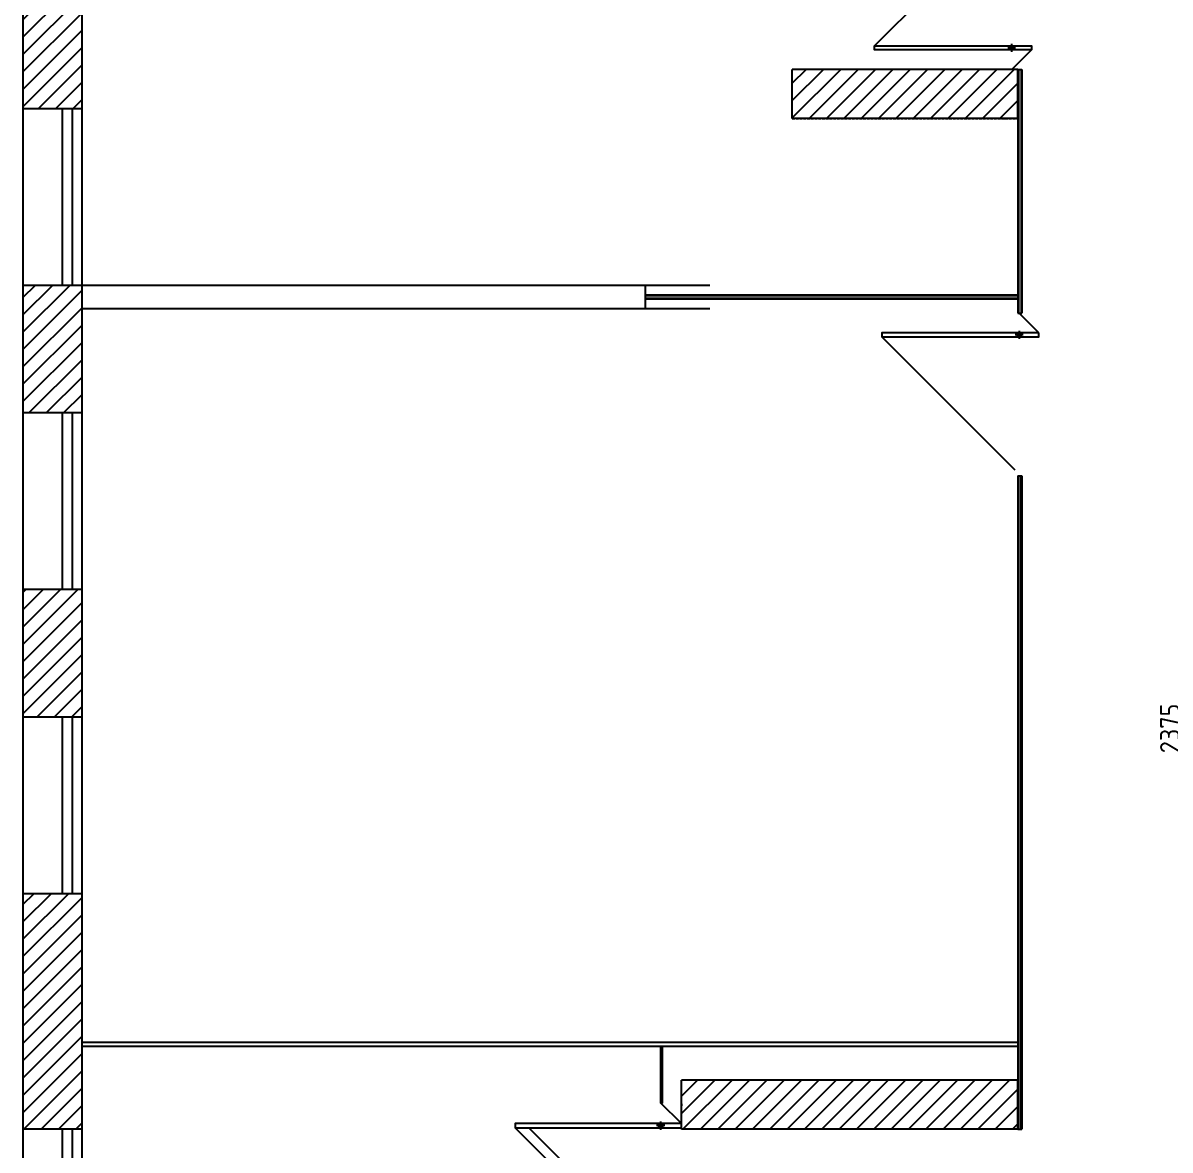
# Model space of a CAD drawing. Header units: millimetres. Extents: x 69942 to 103169, y 109869 to 150283.
# Drawn here: x 77130 to 82975, y 114461 to 120204 of the extents above; entities that cross this region are included whole.
import ezdxf

# ---------------------------------------------------------------- set-up
doc = ezdxf.new("R2010")
doc.units = ezdxf.units.MM
doc.header["$MEASUREMENT"] = 0
doc.linetypes.add('ACAD_ISO04W100', pattern=[30, 24, -3, 0, -3])
doc.linetypes.add('DASHED', pattern=[19.05, 12.7, -6.35])
for name, color, linetype in [('0.1', 255, 'Continuous'), ('COTA', 5, 'Continuous'), ('FMZ-0.4', 5, 'Continuous'), ('FMZ-0.6', 7, 'Continuous'), ('FMZ-CRISTAL', 4, 'Continuous'), ('FMZ-PROYECCIONES', 50, 'DASHED'), ('Mobiliario', 7, 'Continuous'), ('vent', 8, 'Continuous')]:
    doc.layers.add(name, color=color, linetype=linetype)
doc.layers.add('008', color=8, linetype='Continuous', lineweight=9)
doc.styles.add('VERO', font='isocp2.shx')
doc.dimstyles.new('RCA', dxfattribs={"dimtxt": 100, "dimasz": 50, "dimexe": 0, "dimexo": 0, "dimgap": 10, "dimtad": 2, "dimdec": 0, "dimtxsty": 'VERO', "dimcen": 2.5, "dimclrd": 253, "dimclre": 253, "dimclrt": 1, "dimadec": 0, "dimazin": 0, "dimtfac": 1, "dimtdec": 0, "dimtmove": 0, "dimatfit": 3, "dimfxl": 1, "dimarcsym": 0})
pattern_1 = [(45, (-680707.704, -994088.684), (-44.1941738, 44.1941738), [])]

# ---------------------------------------------------------------- blocks, each defined once
blk = doc.blocks.new('A$C22EA419C')
at = {"layer": 'FMZ-CRISTAL'}
for p, q in [((0, 0), (68, -68)), ((-12, -70), (-2, -80)), ((-4, -69), (0, -69)), ((-2, -71), (-2, -67))]:
    blk.add_line(p, q, dxfattribs=at)
blk.add_lwpolyline([(-12, -70), (68, -70), (68, -68), (-12, -68)], close=True, dxfattribs=at)
blk.add_circle((-2, -69), 1, dxfattribs=at)
blk = doc.blocks.new('*D577')
at = {"layer": 'COTA', "color": 253, "linetype": 'ACAD_ISO04W100', "lineweight": -2, "transparency": 16777216}
for p, q in [((83405.1, 117796.9), (83034.3, 117796.9)), ((83406.6, 115421.9), (83034.3, 115421.9))]:
    blk.add_line(p, q, dxfattribs=at)
at = {"layer": 'COTA', "color": 253, "linetype": 'Continuous', "lineweight": -2, "transparency": 16777216}
blk.add_line((83034.3, 115471.9), (83034.3, 117746.9), dxfattribs=at)
at = {"layer": 'COTA', "color": 253, "linetype": 'Continuous', "transparency": 16777216}
for points in [[(83026, 117746.9), (83042.6, 117746.9), (83034.3, 117796.9)], [(83026, 115471.9), (83042.6, 115471.9), (83034.3, 115421.9)]]:
    blk.add_solid(points, dxfattribs=at)
at = {"layer": 'Defpoints', "color": 0, "linetype": 'Continuous', "transparency": 16777216}
for p in [(83034.3, 117796.9), (83405.1, 117796.9), (83406.6, 115421.9)]:
    blk.add_point(p, dxfattribs=at)
at = {"layer": 'COTA', "color": 1, "linetype": 'Continuous', "transparency": 16777216, "insert": (82974.3, 116609.4), "char_height": 100, "attachment_point": 5, "rotation": 90, "style": 'VERO'}
blk.add_mtext('2375', dxfattribs=at)

msp = doc.modelspace()

# ---------------------------------------------------------------- hatches: boundary and pattern name
at = {"layer": 'Mobiliario', "linetype": 'Continuous'}
h = msp.add_hatch(dxfattribs=at)
h.set_pattern_fill('ANSI31', color=8, scale=500)
h.set_pattern_definition(pattern_1)
h.paths.add_polyline_path([(80180.1, 129518.5), (82250.1, 129518.5), (82250.1, 130516.9), (83450.1, 130516.9), (83450.1, 130816.9), (81950.1, 130816.9), (81950.1, 129818.5), (79880.1, 129818.5), (79880.1, 128818.5), (77130.1, 128818.5), (77130.1, 127518.5), (77430.1, 127518.5), (77430.1, 128118.5), (77830.1, 128118.5), (77830.1, 128518.5), (80180.1, 128518.5)])
h.paths.add_polyline_path([(77430.1, 126618.5), (77130.1, 126618.5), (77130.1, 125968.5), (77430.1, 125968.5)])
h.paths.add_polyline_path([(77430.1, 125068.5), (77130.1, 125068.5), (77130.1, 124418.5), (77430.1, 124418.5)])
h.paths.add_polyline_path([(77430.1, 123518.5), (77130.1, 123518.5), (77130.1, 122868.5), (77430.1, 122868.5)])
h.paths.add_polyline_path([(77430.1, 121968.5), (77130.1, 121968.5), (77130.1, 121318.5), (77430.1, 121318.5)])
h.paths.add_polyline_path([(77430.1, 120418.5), (77130.1, 120418.5), (77130.1, 119768.5), (77430.1, 119768.5)])
h.paths.add_polyline_path([(77430.1, 118868.5), (77130.1, 118868.5), (77130.1, 118218.5), (77430.1, 118218.5)])
h.paths.add_polyline_path([(77430.1, 117318.5), (77130.1, 117318.5), (77130.1, 116668.5), (77430.1, 116668.5)])
h.paths.add_polyline_path([(77430.1, 115768.5), (77130.1, 115768.5), (77130.1, 114568.5), (77430.1, 114568.5)])
h.paths.add_polyline_path([(77430.1, 113668.5), (77130.1, 113668.5), (77130.1, 113018.5), (77430.1, 113018.5)])
h.paths.add_polyline_path([(77430.1, 112118.5), (77130.1, 112118.5), (77130.1, 110479.2), (78950.1, 110479.2), (78950.1, 110779.2), (77430.1, 110779.2)])
h.paths.add_polyline_path([(80500.1, 110779.2), (79850.1, 110779.2), (79850.1, 110479.2), (80500.1, 110479.2)])
h.paths.add_polyline_path([(82050.1, 110779.2), (81400.1, 110779.2), (81400.1, 110479.2), (82050.1, 110479.2)])
h.paths.add_polyline_path([(83600.1, 110779.2), (82950.1, 110779.2), (82950.1, 110479.2), (83600.1, 110479.2)])
h.paths.add_polyline_path([(85150.1, 110779.2), (84500.1, 110779.2), (84500.1, 110479.2), (85150.1, 110479.2)])
h.paths.add_polyline_path([(86700.1, 110779.2), (86050.1, 110779.2), (86050.1, 110479.2), (86700.1, 110479.2)])
h.paths.add_polyline_path([(88250.1, 110779.2), (87600.1, 110779.2), (87600.1, 110479.2), (88250.1, 110479.2)])
h.paths.add_polyline_path([(89800.1, 110779.2), (89150.1, 110779.2), (89150.1, 110479.2), (89800.1, 110479.2)])
h.paths.add_polyline_path([(91350.1, 110779.2), (90700.1, 110779.2), (90700.1, 110479.2), (91350.1, 110479.2)])
h.paths.add_polyline_path([(92900.1, 110779.2), (92250.1, 110779.2), (92250.1, 110479.2), (92900.1, 110479.2)])
h.paths.add_polyline_path([(94450.1, 110779.2), (93800.1, 110779.2), (93800.1, 110479.2), (94450.1, 110479.2)])
h.paths.add_polyline_path([(96000.1, 110779.2), (95350.1, 110779.2), (95350.1, 110479.2), (96000.1, 110479.2)])
h.paths.add_polyline_path([(97550.1, 110779.2), (96900.1, 110779.2), (96900.1, 110479.2), (97550.1, 110479.2)])
h.paths.add_polyline_path([(100550.1, 112316.9), (101550.1, 112316.9), (101550.1, 114516.9), (102700.1, 114516.9), (102700.1, 115536.9), (102400.1, 115536.9), (102400.1, 114816.9), (102000.1, 114816.9), (101250.1, 114816.9), (101250.1, 112616.9), (100250.1, 112616.9), (100250.1, 110779.2), (98450.1, 110779.2), (98450.1, 110479.2), (100550.1, 110479.2)])
h = msp.add_hatch(dxfattribs=at)
h.set_pattern_fill('ANSI31', color=8, scale=500)
h.set_pattern_definition(pattern_1)
h.paths.add_polyline_path([(80180.1, 129518.5), (82250.1, 129518.5), (82250.1, 130516.9), (83450.1, 130516.9), (83450.1, 130816.9), (81950.1, 130816.9), (81950.1, 129818.5), (79880.1, 129818.5), (79880.1, 128818.5), (77130.1, 128818.5), (77130.1, 127518.5), (77430.1, 127518.5), (77430.1, 128118.5), (77830.1, 128118.5), (77830.1, 128518.5), (80180.1, 128518.5)])
h.paths.add_polyline_path([(77430.1, 126618.5), (77130.1, 126618.5), (77130.1, 125968.5), (77430.1, 125968.5)])
h.paths.add_polyline_path([(77430.1, 125068.5), (77130.1, 125068.5), (77130.1, 124418.5), (77430.1, 124418.5)])
h.paths.add_polyline_path([(77430.1, 123518.5), (77130.1, 123518.5), (77130.1, 122868.5), (77430.1, 122868.5)])
h.paths.add_polyline_path([(77430.1, 121968.5), (77130.1, 121968.5), (77130.1, 121318.5), (77430.1, 121318.5)])
h.paths.add_polyline_path([(77430.1, 120418.5), (77130.1, 120418.5), (77130.1, 119768.5), (77430.1, 119768.5)])
h.paths.add_polyline_path([(77430.1, 118868.5), (77130.1, 118868.5), (77130.1, 118218.5), (77430.1, 118218.5)])
h.paths.add_polyline_path([(77430.1, 117318.5), (77130.1, 117318.5), (77130.1, 116668.5), (77430.1, 116668.5)])
h.paths.add_polyline_path([(77430.1, 115768.5), (77130.1, 115768.5), (77130.1, 114568.5), (77430.1, 114568.5)])
h.paths.add_polyline_path([(77430.1, 113668.5), (77130.1, 113668.5), (77130.1, 113018.5), (77430.1, 113018.5)])
h.paths.add_polyline_path([(77430.1, 112118.5), (77130.1, 112118.5), (77130.1, 110479.2), (78950.1, 110479.2), (78950.1, 110779.2), (77430.1, 110779.2)])
h.paths.add_polyline_path([(80500.1, 110779.2), (79850.1, 110779.2), (79850.1, 110479.2), (80500.1, 110479.2)])
h.paths.add_polyline_path([(82050.1, 110779.2), (81400.1, 110779.2), (81400.1, 110479.2), (82050.1, 110479.2)])
h.paths.add_polyline_path([(83600.1, 110779.2), (82950.1, 110779.2), (82950.1, 110479.2), (83600.1, 110479.2)])
h.paths.add_polyline_path([(85150.1, 110779.2), (84500.1, 110779.2), (84500.1, 110479.2), (85150.1, 110479.2)])
h.paths.add_polyline_path([(86700.1, 110779.2), (86050.1, 110779.2), (86050.1, 110479.2), (86700.1, 110479.2)])
h.paths.add_polyline_path([(88250.1, 110779.2), (87600.1, 110779.2), (87600.1, 110479.2), (88250.1, 110479.2)])
h.paths.add_polyline_path([(89800.1, 110779.2), (89150.1, 110779.2), (89150.1, 110479.2), (89800.1, 110479.2)])
h.paths.add_polyline_path([(91350.1, 110779.2), (90700.1, 110779.2), (90700.1, 110479.2), (91350.1, 110479.2)])
h.paths.add_polyline_path([(92900.1, 110779.2), (92250.1, 110779.2), (92250.1, 110479.2), (92900.1, 110479.2)])
h.paths.add_polyline_path([(94450.1, 110779.2), (93800.1, 110779.2), (93800.1, 110479.2), (94450.1, 110479.2)])
h.paths.add_polyline_path([(96000.1, 110779.2), (95350.1, 110779.2), (95350.1, 110479.2), (96000.1, 110479.2)])
h.paths.add_polyline_path([(97550.1, 110779.2), (96900.1, 110779.2), (96900.1, 110479.2), (97550.1, 110479.2)])
h.paths.add_polyline_path([(100550.1, 112316.9), (101550.1, 112316.9), (101550.1, 114516.9), (102700.1, 114516.9), (102700.1, 115536.9), (102400.1, 115536.9), (102400.1, 114816.9), (102000.1, 114816.9), (101250.1, 114816.9), (101250.1, 112616.9), (100250.1, 112616.9), (100250.1, 110779.2), (98450.1, 110779.2), (98450.1, 110479.2), (100550.1, 110479.2)])
h = msp.add_hatch(dxfattribs=at)
h.set_pattern_fill('ANSI31', color=8, scale=500)
h.set_pattern_definition(pattern_1)
h.paths.add_polyline_path([(82200.1, 119966.9), (81050.1, 119966.9), (81050.1, 119716.9), (82200.1, 119716.9)])
h = msp.add_hatch(dxfattribs=at)
h.set_pattern_fill('ANSI31', color=8, scale=500)
h.set_pattern_definition(pattern_1)
h.paths.add_polyline_path([(82200.1, 119966.9), (81050.1, 119966.9), (81050.1, 119716.9), (82200.1, 119716.9)])
h = msp.add_hatch(dxfattribs=at)
h.set_pattern_fill('ANSI31', color=8, scale=500)
h.set_pattern_definition(pattern_1)
h.paths.add_polyline_path([(80485.3, 114816.9), (80485.3, 114566.9), (82200.1, 114566.9), (82200.1, 114816.9)])
h = msp.add_hatch(dxfattribs=at)
h.set_pattern_fill('ANSI31', color=8, scale=500)
h.set_pattern_definition(pattern_1)
h.paths.add_polyline_path([(81050.1, 114816.9), (81050.1, 114566.9), (82200.1, 114566.9), (82200.1, 114816.9)])

# ---------------------------------------------------------------- linework, layer by layer
at = {"layer": '0.1'}
for p, q in [((82200.1, 119966.9), (82220.1, 119966.9)), ((82200.1, 119966.9), (82220.1, 119966.9)), ((80300.1, 118816.9), (80300.1, 118796.9)), ((80300.1, 118816.9), (80300.1, 118796.9)), ((82200.1, 118725), (82220.1, 118725)), ((82200.1, 118725), (82220.1, 118725)), ((82200.1, 117896.9), (82220.1, 117896.9)), ((82200.1, 117896.9), (82220.1, 117896.9))]:
    msp.add_line(p, q, dxfattribs=at)
at = {"layer": '008'}
for p, q in [((82205.1, 119966.9), (82205.1, 118725)), ((82205.1, 119966.9), (82205.1, 118725)), ((82215.1, 119966.9), (82215.1, 118725)), ((82215.1, 119966.9), (82215.1, 118725)), ((82200.1, 118811.9), (80300.1, 118811.9)), ((82200.1, 118811.9), (80300.1, 118811.9)), ((82200.1, 118801.9), (80300.1, 118801.9)), ((82200.1, 118801.9), (80300.1, 118801.9)), ((82205.1, 117896.9), (82205.1, 114566.9)), ((82205.1, 117896.9), (82205.1, 114566.9))]:
    msp.add_line(p, q, dxfattribs=at)
at = {"layer": 'FMZ-0.4'}
for p, q in [((77430.1, 118868.5), (80630.1, 118868.5)), ((77430.1, 118868.5), (80630.1, 118868.5)), ((77430.1, 118868.5), (80630.1, 118868.5)), ((77430.1, 118868.5), (80630.1, 118868.5)), ((80300.1, 118866.9), (80300.1, 118746.9)), ((80300.1, 118866.9), (80300.1, 118746.9)), ((77430.1, 118748.5), (80630.1, 118748.5)), ((77430.1, 118748.5), (80630.1, 118748.5))]:
    msp.add_line(p, q, dxfattribs=at)
at = {"layer": 'FMZ-0.6'}
for p, q in [((77130.1, 120418.5), (77130.1, 119768.5)), ((77130.1, 120418.5), (77130.1, 119768.5)), ((77430.1, 120418.5), (77430.1, 119768.5)), ((77430.1, 120418.5), (77430.1, 119768.5)), ((82200.1, 119966.9), (81050.1, 119966.9)), ((81050.1, 119716.9), (81050.1, 119966.9)), ((82200.1, 119966.9), (81050.1, 119966.9)), ((81050.1, 119716.9), (81050.1, 119966.9)), ((82200.1, 119716.9), (82200.1, 119966.9)), ((82200.1, 119716.9), (82200.1, 119966.9)), ((77130.1, 119768.5), (77430.1, 119768.5)), ((77130.1, 119768.5), (77430.1, 119768.5)), ((82200.1, 119716.9), (81050.1, 119716.9)), ((82200.1, 119716.9), (81050.1, 119716.9)), ((82130.1, 119716.9), (82150.1, 119716.9)), ((82130.1, 119716.9), (82150.1, 119716.9)), ((77130.1, 118868.5), (77430.1, 118868.5)), ((77130.1, 118868.5), (77130.1, 118218.5)), ((77130.1, 118868.5), (77430.1, 118868.5)), ((77130.1, 118868.5), (77130.1, 118218.5)), ((77430.1, 118868.5), (77430.1, 118218.5)), ((77430.1, 118868.5), (77430.1, 118218.5)), ((77130.1, 118218.5), (77430.1, 118218.5)), ((77130.1, 118218.5), (77430.1, 118218.5)), ((77130.1, 117318.5), (77130.1, 116668.5)), ((77130.1, 117318.5), (77430.1, 117318.5)), ((77130.1, 117318.5), (77130.1, 116668.5)), ((77130.1, 117318.5), (77430.1, 117318.5)), ((77430.1, 117318.5), (77430.1, 116668.5)), ((77430.1, 117318.5), (77430.1, 116668.5)), ((77130.1, 116668.5), (77430.1, 116668.5)), ((77130.1, 116668.5), (77430.1, 116668.5)), ((77130.1, 115768.5), (77130.1, 114568.5)), ((77130.1, 115768.5), (77430.1, 115768.5)), ((77130.1, 115768.5), (77130.1, 114568.5)), ((77130.1, 115768.5), (77430.1, 115768.5)), ((77430.1, 115768.5), (77430.1, 114568.5)), ((77430.1, 115768.5), (77430.1, 114568.5)), ((82200.1, 114816.9), (80485.3, 114816.9)), ((80485.3, 114566.9), (80485.3, 114816.9)), ((82200.1, 114816.9), (80485.3, 114816.9)), ((80485.3, 114566.9), (80485.3, 114816.9)), ((82200.1, 114566.9), (82200.1, 114816.9)), ((82200.1, 114566.9), (82200.1, 114816.9)), ((80485.3, 114696.9), (80485.3, 114686.9)), ((80485.3, 114696.9), (80485.3, 114686.9)), ((77130.1, 114568.5), (77430.1, 114568.5)), ((77130.1, 114568.5), (77430.1, 114568.5)), ((82200.1, 114566.9), (80485.3, 114566.9)), ((82200.1, 114566.9), (80485.3, 114566.9)), ((82200.1, 114566.9), (82220.1, 114566.9)), ((82200.1, 114566.9), (82220.1, 114566.9))]:
    msp.add_line(p, q, dxfattribs=at)
at = {"layer": 'FMZ-CRISTAL'}
for p, q in [((82200.1, 119966.9), (82200.1, 118725)), ((82200.1, 119966.9), (82200.1, 118725)), ((82220.1, 119966.9), (82220.1, 118725)), ((82220.1, 119966.9), (82220.1, 118725)), ((82200.1, 118816.9), (80300.1, 118816.9)), ((82200.1, 118816.9), (80300.1, 118816.9)), ((82200.1, 118796.9), (80300.1, 118796.9)), ((82200.1, 118796.9), (80300.1, 118796.9)), ((82200.1, 117896.9), (82200.1, 114566.9)), ((82200.1, 117896.9), (82200.1, 114566.9)), ((82215.1, 117896.9), (82215.1, 114566.9)), ((82215.1, 117896.9), (82215.1, 114566.9)), ((82220.1, 117896.9), (82220.1, 114566.9)), ((82220.1, 117896.9), (82220.1, 114566.9)), ((82205.1, 115008.5), (77430.1, 115008.5)), ((82205.1, 115008.5), (77430.1, 115008.5)), ((82205.1, 114988.5), (77430.1, 114988.5)), ((82205.1, 114988.5), (77430.1, 114988.5)), ((80485.3, 114596), (80379.3, 114702)), ((80485.3, 114596), (80379.3, 114702)), ((80358.1, 113854.2), (79637.5, 114574.8)), ((80429.1, 113854.2), (79708.5, 114574.8)), ((80400.5, 114585.4), (80358.1, 114585.4)), ((80400.5, 114585.4), (80358.1, 114585.4)), ((80379.3, 114606.6), (80379.3, 114564.2)), ((80379.3, 114606.6), (80379.3, 114564.2))]:
    msp.add_line(p, q, dxfattribs=at)
msp.add_lwpolyline([(80379.3, 114988.5), (80379.3, 114702), (80389.3, 114702), (80389.3, 114988.5)], dxfattribs=at)
msp.add_lwpolyline([(80379.3, 114988.5), (80379.3, 114702), (80389.3, 114702), (80389.3, 114988.5)], dxfattribs=at)
msp.add_lwpolyline([(80485.3, 114596), (79637.5, 114596), (79637.5, 114574.8), (80485.3, 114574.8)], close=True, dxfattribs=at)
msp.add_lwpolyline([(80485.3, 114596), (79637.5, 114596), (79637.5, 114574.8), (80485.3, 114574.8)], close=True, dxfattribs=at)
msp.add_circle((80379.3, 114585.4), 10.6, dxfattribs=at)
msp.add_circle((80379.3, 114585.4), 10.6, dxfattribs=at)
at = {"layer": 'FMZ-PROYECCIONES'}
msp.add_line((81050.1, 119716.9), (82200.1, 119716.9), dxfattribs=at)
msp.add_line((81050.1, 119716.9), (82200.1, 119716.9), dxfattribs=at)
at = {"layer": 'vent'}
for p, q in [((77130.1, 119768.5), (77130.1, 118868.5)), ((77130.1, 119768.5), (77130.1, 118868.5)), ((77330.1, 119768.5), (77330.1, 118868.5)), ((77330.1, 119768.5), (77330.1, 118868.5)), ((77380.1, 119768.5), (77380.1, 118868.5)), ((77380.1, 119768.5), (77380.1, 118868.5)), ((77430.1, 119768.5), (77430.1, 118868.5)), ((77430.1, 119768.5), (77430.1, 118868.5)), ((77130.1, 118218.5), (77130.1, 117318.5)), ((77130.1, 118218.5), (77130.1, 117318.5)), ((77330.1, 118218.5), (77330.1, 117318.5)), ((77330.1, 118218.5), (77330.1, 117318.5)), ((77380.1, 118218.5), (77380.1, 117318.5)), ((77380.1, 118218.5), (77380.1, 117318.5)), ((77430.1, 118218.5), (77430.1, 117318.5)), ((77430.1, 118218.5), (77430.1, 117318.5)), ((77130.1, 116668.5), (77130.1, 115768.5)), ((77130.1, 116668.5), (77130.1, 115768.5)), ((77330.1, 116668.5), (77330.1, 115768.5)), ((77330.1, 116668.5), (77330.1, 115768.5)), ((77380.1, 116668.5), (77380.1, 115768.5)), ((77380.1, 116668.5), (77380.1, 115768.5)), ((77430.1, 116668.5), (77430.1, 115768.5)), ((77430.1, 116668.5), (77430.1, 115768.5)), ((77130.1, 114568.5), (77130.1, 113668.5)), ((77130.1, 114568.5), (77130.1, 113668.5)), ((77330.1, 114568.5), (77330.1, 113668.5)), ((77330.1, 114568.5), (77330.1, 113668.5)), ((77380.1, 114568.5), (77380.1, 113668.5)), ((77380.1, 114568.5), (77380.1, 113668.5)), ((77430.1, 114568.5), (77430.1, 113668.5)), ((77430.1, 114568.5), (77430.1, 113668.5))]:
    msp.add_line(p, q, dxfattribs=at)

# ---------------------------------------------------------------- block references
at = {"layer": 'FMZ-CRISTAL', "xscale": -10, "yscale": 10, "zscale": 10}
msp.add_blockref('A$C22EA419C', (82148.4, 120766.9), dxfattribs=at)
msp.add_blockref('A$C22EA419C', (82148.4, 120766.9), dxfattribs=at)
at = {"layer": 'FMZ-CRISTAL', "xscale": 10, "yscale": 10, "zscale": 10, "rotation": 180}
msp.add_blockref('A$C22EA419C', (82186.3, 117925), dxfattribs=at)
msp.add_blockref('A$C22EA419C', (82186.3, 117925), dxfattribs=at)

# ---------------------------------------------------------------- dimensions: what is measured, and where the dimension line sits
at = {"layer": 'COTA', "linetype": 'Continuous'}
dim = msp.add_linear_dim(base=(83034.3, 117796.9), p1=(83406.6, 115421.9), p2=(83405.1, 117796.9), angle=270, dimstyle='RCA', dxfattribs=at)
dim.commit()
dim.dimension.update_dxf_attribs({"geometry": '*D577', "text_midpoint": (82974.3, 116609.4)})

doc.saveas('drawing.dxf')
